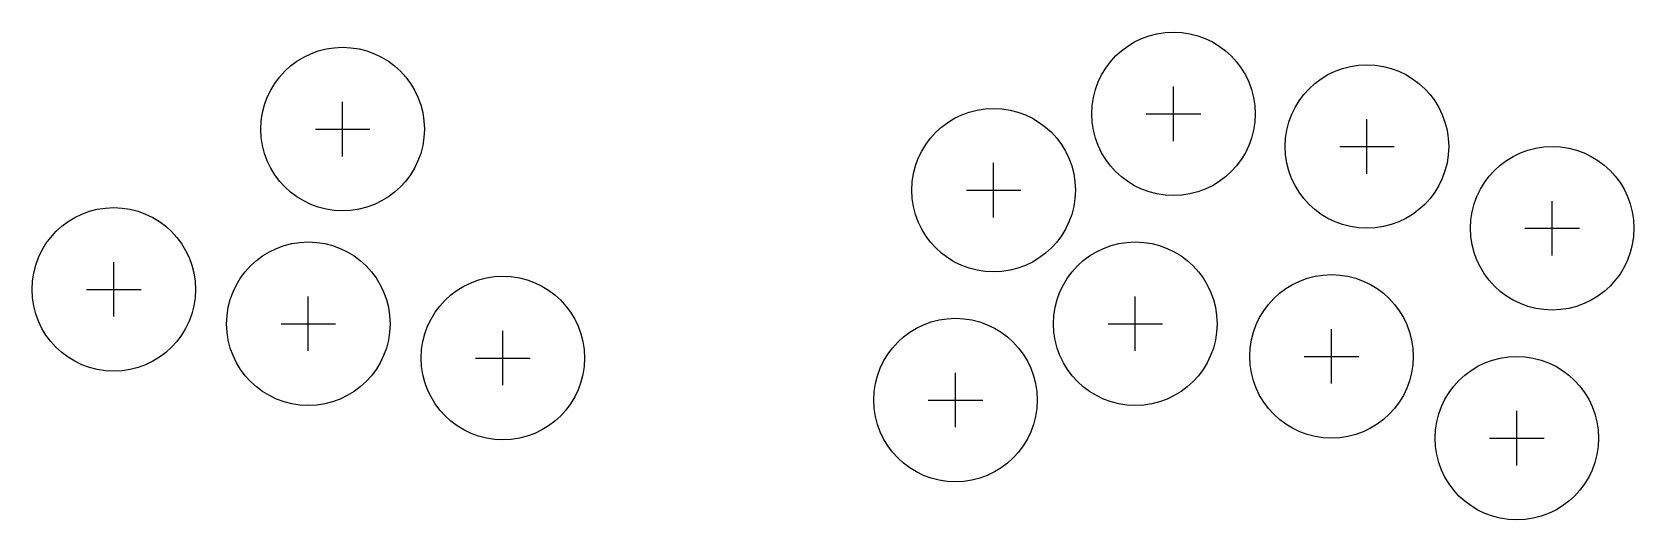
# Model space of a CAD drawing. Header units: millimetres. Extents: x -41 to 195, y -29 to 43.
import ezdxf

# ---------------------------------------------------------------- set-up
doc = ezdxf.new("R2010")
doc.units = ezdxf.units.MM
doc.layers.add('BUTTONS', color=1, linetype='Continuous')
doc.layers.add('REFERENCE', color=8, linetype='Continuous')

msp = doc.modelspace()

# ---------------------------------------------------------------- linework, layer by layer
at = {"layer": 'BUTTONS'}
for centre in [(127, 30.8), (5.0358, 28.5594), (155.4, 26), (100.6, 19.6), (182.6, 14), (-28.5594, 5.0358), (0, 0), (121.4, 0), (150.2, -4.8), (28.5594, -5.0358), (95, -11.2), (177.4, -16.8)]:
    msp.add_circle(centre, 12, dxfattribs=at)
at = {"layer": 'REFERENCE'}
for p, q in [((127, 26.8), (127, 34.8)), ((5.0358, 24.5594), (5.0358, 32.5594)), ((123, 30.8), (131, 30.8)), ((1.0358, 28.5594), (9.0358, 28.5594)), ((155.4, 22), (155.4, 30)), ((151.4, 26), (159.4, 26)), ((100.6, 15.6), (100.6, 23.6)), ((96.6, 19.6), (104.6, 19.6)), ((182.6, 10), (182.6, 18)), ((178.6, 14), (186.6, 14)), ((-28.5594, 1.0358), (-28.5594, 9.0358)), ((-32.5594, 5.0358), (-24.5594, 5.0358)), ((0, -4), (0, 4)), ((121.4, -4), (121.4, 4)), ((-4, 0), (4, 0)), ((117.4, 0), (125.4, 0)), ((28.5594, -9.0358), (28.5594, -1.0358)), ((150.2, -8.8), (150.2, -0.8)), ((24.5594, -5.0358), (32.5594, -5.0358)), ((146.2, -4.8), (154.2, -4.8)), ((95, -15.2), (95, -7.2)), ((91, -11.2), (99, -11.2)), ((177.4, -20.8), (177.4, -12.8)), ((173.4, -16.8), (181.4, -16.8))]:
    msp.add_line(p, q, dxfattribs=at)

doc.saveas('drawing.dxf')
